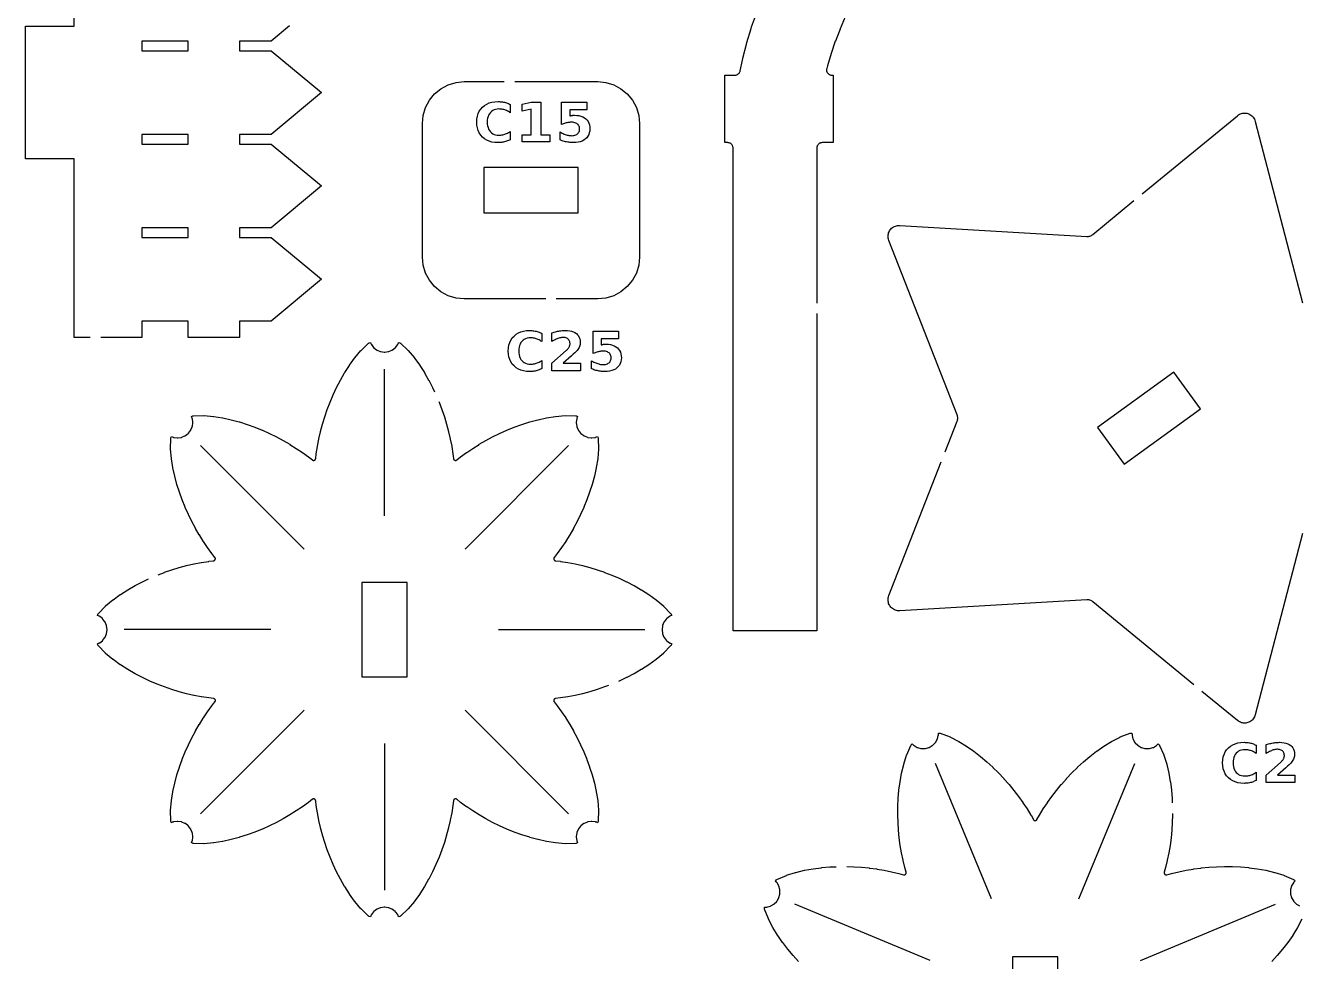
# Model space of a CAD drawing. Header units: millimetres. Extents: x 3 to 297, y 8 to 291.
# Drawn here: x 8.9 to 87.2, y 129.6 to 187.1 of the extents above; entities that cross this region are included whole.
import ezdxf

# ---------------------------------------------------------------- set-up
doc = ezdxf.new("R2010")
doc.units = ezdxf.units.MM
for name, color, linetype in [('CUT', 1, 'CONTINUOUS'), ('ENGRAVE', 5, 'CONTINUOUS'), ('SCORE', 7, 'CONTINUOUS')]:
    doc.layers.add(name, color=color, linetype=linetype)

msp = doc.modelspace()

# ---------------------------------------------------------------- linework, layer by layer
at = {"layer": 'CUT', "color": 1}
for points in [[(12.8984, 167.957), (11.925, 167.957), (11.925, 178.925), (8.925, 178.925), (8.925, 187.075), (11.925, 187.075), (11.925, 198.043), (13.082, 198.043)], [(57.575, 169.4213), (57.575, 150.008), (57.5711, 149.9289), (57.492, 149.925), (52.508, 149.925), (52.4289, 149.9289), (52.425, 150.008), (52.425, 179.5982), (52.4233, 179.6318), (52.4187, 179.6634), (52.4109, 179.6943), (52.4002, 179.7243), (52.3865, 179.7532), (52.3702, 179.7805), (52.3512, 179.8061), (52.3297, 179.8297), (52.3061, 179.8512), (52.2805, 179.8702), (52.2532, 179.8865), (52.2243, 179.9002), (52.1943, 179.9109), (52.1634, 179.9187), (52.1318, 179.9233), (52.0982, 179.925), (52.008, 179.925), (51.9289, 179.9289), (51.925, 180.008), (51.925, 183.992), (51.9289, 184.0711), (52.008, 184.075), (52.5407, 184.075), (52.5741, 184.0766), (52.6054, 184.0812), (52.6361, 184.0889), (52.6659, 184.0994), (52.6945, 184.1129), (52.7217, 184.129), (52.7472, 184.1477), (52.7708, 184.1688), (52.7922, 184.1921), (52.8112, 184.2174), (52.8277, 184.2444), (52.8415, 184.2729), (52.8524, 184.3026), (52.8609, 184.335), (53, 184.9969), (53.0011, 185.0019), (53.0248, 185.1036), (53.026, 185.1086), (53.2471, 185.9736), (53.2484, 185.9784), (53.2755, 186.0758), (53.2769, 186.0806), (53.5344, 186.9372), (53.5359, 186.9418), (53.5659, 187.0347), (53.5674, 187.0393), (53.7955, 187.7001)], [(59.3267, 187.6556), (59.0079, 186.9191), (59.0028, 186.9067), (58.7151, 186.1677), (58.7102, 186.1545), (58.4542, 185.413), (58.4497, 185.3991), (58.2259, 184.6548), (58.2219, 184.6402), (58.1815, 184.4822), (58.1749, 184.45), (58.1715, 184.419), (58.1712, 184.3879), (58.1739, 184.3569), (58.1795, 184.3263), (58.188, 184.2963), (58.1993, 184.2673), (58.2134, 184.2395), (58.23, 184.2132), (58.2491, 184.1887), (58.2705, 184.166), (58.2939, 184.1455), (58.3192, 184.1273), (58.3461, 184.1117), (58.3744, 184.0987), (58.4038, 184.0884), (58.434, 184.081), (58.4648, 184.0766), (58.4845, 184.0756), (58.5712, 184.0702), (58.575, 183.992), (58.575, 180.008), (58.5711, 179.9289), (58.492, 179.925), (57.9018, 179.925), (57.8682, 179.9233), (57.8366, 179.9187), (57.8057, 179.9109), (57.7757, 179.9002), (57.7468, 179.8865), (57.7195, 179.8702), (57.6939, 179.8512), (57.6703, 179.8297), (57.6488, 179.8061), (57.6298, 179.7805), (57.6135, 179.7532), (57.5998, 179.7243), (57.5891, 179.6943), (57.5813, 179.6634), (57.5767, 179.6318), (57.575, 179.5982), (57.575, 170.0713)], [(25.1585, 187.1018), (24.0272, 186.159), (22.075, 186.159), (22.075, 185.575), (24.0272, 185.575), (27.1172, 183), (24.0272, 180.425), (22.075, 180.425), (22.075, 179.841), (24.0272, 179.841), (27.1172, 177.266), (24.0272, 174.691), (22.075, 174.691), (22.075, 174.107), (24.0272, 174.107), (27.1172, 171.532), (24.0272, 168.957), (22.075, 168.957), (22.075, 167.957), (18.925, 167.957), (18.925, 168.957), (16.075, 168.957), (16.075, 167.957), (13.5484, 167.957)], [(40.909, 170.325), (35.8963, 170.325), (35.3976, 170.3741), (34.9145, 170.5207), (34.4692, 170.7587), (34.0789, 171.0789), (33.7587, 171.4692), (33.5207, 171.9145), (33.3741, 172.3976), (33.325, 172.8963), (33.325, 181.1037), (33.3741, 181.6024), (33.5207, 182.0855), (33.7587, 182.5308), (34.0789, 182.9211), (34.4692, 183.2413), (34.9145, 183.4793), (35.3976, 183.6259), (35.8963, 183.675), (38.3633, 183.675)], [(39.0133, 183.675), (44.1037, 183.675), (44.6024, 183.6259), (45.0855, 183.4793), (45.5308, 183.2413), (45.9211, 182.9211), (46.2413, 182.5308), (46.4793, 182.0855), (46.6259, 181.6024), (46.675, 181.1037), (46.675, 172.8963), (46.6259, 172.3976), (46.4793, 171.9145), (46.2413, 171.4692), (45.9211, 171.0789), (45.5308, 170.7587), (45.0855, 170.5207), (44.6024, 170.3741), (44.1037, 170.325), (41.559, 170.325)], [(77.5749, 176.7757), (83.4329, 181.5835), (83.4978, 181.6315), (83.5558, 181.666), (83.6169, 181.6946), (83.6806, 181.7169), (83.7463, 181.7327), (83.8131, 181.7419), (83.8806, 181.7444), (83.9479, 181.74), (84.0145, 181.729), (84.0797, 181.7114), (84.1428, 181.6874), (84.2031, 181.6571), (84.2602, 181.621), (84.3133, 181.5794), (84.362, 181.5327), (84.4058, 181.4813), (84.4442, 181.4258), (84.4769, 181.3667), (84.5035, 181.3047), (84.5278, 181.2278), (87.4333, 170.0922)], [(65.4606, 160.9191), (66.1996, 162.807), (66.2159, 162.855), (66.2272, 162.9026), (66.234, 162.9511), (66.2363, 163), (66.234, 163.0489), (66.2272, 163.0974), (66.2159, 163.145), (66.1996, 163.193), (62.0049, 173.9096), (61.9793, 173.9861), (61.9644, 174.052), (61.9561, 174.119), (61.9546, 174.1864), (61.9598, 174.2537), (61.9718, 174.3202), (61.9903, 174.3851), (62.0152, 174.4478), (62.0462, 174.5078), (62.0831, 174.5643), (62.1255, 174.6168), (62.1729, 174.6649), (62.2249, 174.708), (62.2809, 174.7456), (62.3404, 174.7775), (62.4028, 174.8033), (62.4674, 174.8227), (62.5337, 174.8355), (62.6009, 174.8417), (62.6816, 174.841), (74.1699, 174.1632), (74.2206, 174.1626), (74.2694, 174.1666), (74.3176, 174.175), (74.3648, 174.188), (74.4106, 174.2053), (74.4546, 174.2267), (74.4964, 174.2522), (74.537, 174.2825), (77.0724, 176.3633)], [(17.0898, 153.3758), (17.4722, 153.5218), (17.4768, 153.5234), (17.9247, 153.6765), (17.9293, 153.678), (18.3772, 153.814), (18.3817, 153.8153), (18.8297, 153.9345), (18.8343, 153.9357), (19.2822, 154.0385), (19.2868, 154.0395), (19.7347, 154.1263), (19.7394, 154.1271), (20.1872, 154.1979), (20.1919, 154.1985), (20.4892, 154.235), (20.5028, 154.2373), (20.5144, 154.2405), (20.5256, 154.2447), (20.5363, 154.25), (20.5465, 154.2563), (20.5561, 154.2636), (20.5649, 154.2717), (20.5729, 154.2807), (20.5799, 154.2903), (20.5861, 154.3006), (20.5912, 154.3115), (20.5952, 154.3228), (20.5982, 154.3344), (20.6, 154.3462), (20.6007, 154.3582), (20.6002, 154.3702), (20.5986, 154.382), (20.5959, 154.3937), (20.592, 154.4051), (20.5871, 154.416), (20.5811, 154.4264), (20.5732, 154.4377), (20.3887, 154.6737), (20.3859, 154.6775), (20.1192, 155.0442), (20.1165, 155.0481), (19.8611, 155.4261), (19.8586, 155.4301), (19.6146, 155.8195), (19.6121, 155.8236), (19.3797, 156.2247), (19.3774, 156.2288), (19.1568, 156.6417), (19.1547, 156.6459), (18.9462, 157.0709), (18.9442, 157.0753), (18.7483, 157.5129), (18.7464, 157.5175), (18.5638, 157.9683), (18.562, 157.9731), (18.3936, 158.4381), (18.3919, 158.4432), (18.2391, 158.9236), (18.2374, 158.9293), (18.1023, 159.427), (18.1007, 159.4335), (17.9865, 159.9518), (17.9851, 159.9595), (17.8976, 160.5037), (17.8963, 160.5138), (17.8467, 161.0943), (17.8462, 161.1095), (17.8626, 161.7558), (17.8637, 161.7704), (17.8678, 161.7846), (17.8702, 161.7916), (17.8994, 161.8648), (17.9736, 161.8382), (18.0109, 161.8227), (18.0227, 161.8184), (18.0333, 161.8156), (18.0456, 161.8134), (18.2541, 161.7859), (18.2666, 161.7848), (18.2775, 161.7848), (18.29, 161.7859), (18.4986, 161.8134), (18.5109, 161.8156), (18.5214, 161.8184), (18.5332, 161.8227), (18.7275, 161.9032), (18.7389, 161.9085), (18.7483, 161.9139), (18.7586, 161.9211), (18.9255, 162.0491), (18.9351, 162.0572), (18.9428, 162.0649), (18.9509, 162.0745), (19.0789, 162.2414), (19.0861, 162.2517), (19.0915, 162.2611), (19.0968, 162.2725), (19.1773, 162.4668), (19.1816, 162.4786), (19.1844, 162.4891), (19.1866, 162.5014), (19.2141, 162.71), (19.2152, 162.7225), (19.2152, 162.7334), (19.2141, 162.7459), (19.1866, 162.9544), (19.1844, 162.9667), (19.1816, 162.9773), (19.1773, 162.9891), (19.1618, 163.0264), (19.1352, 163.1006), (19.2084, 163.1298), (19.2154, 163.1322), (19.2296, 163.1363), (19.2442, 163.1374), (19.8905, 163.1538), (19.9057, 163.1533), (20.4862, 163.1037), (20.4963, 163.1024), (21.0405, 163.0149), (21.0482, 163.0135), (21.5665, 162.8993), (21.573, 162.8977), (22.0707, 162.7626), (22.0764, 162.7609), (22.5568, 162.6081), (22.5619, 162.6064), (23.0269, 162.438), (23.0317, 162.4362), (23.4825, 162.2536), (23.4871, 162.2517), (23.9247, 162.0558), (23.9291, 162.0538), (24.3541, 161.8453), (24.3583, 161.8432), (24.7712, 161.6226), (24.7753, 161.6203), (25.1764, 161.3879), (25.1805, 161.3854), (25.5699, 161.1414), (25.5739, 161.1389), (25.9519, 160.8835), (25.9558, 160.8808), (26.3225, 160.6141), (26.3263, 160.6113), (26.5623, 160.4268), (26.5736, 160.4189), (26.584, 160.4129), (26.5949, 160.408), (26.6063, 160.4041), (26.618, 160.4014), (26.6298, 160.3998), (26.6418, 160.3993), (26.6538, 160.4), (26.6656, 160.4018), (26.6772, 160.4048), (26.6885, 160.4088), (26.6994, 160.4139), (26.7097, 160.4201), (26.7193, 160.4271), (26.7283, 160.4351), (26.7364, 160.4439), (26.7437, 160.4535), (26.75, 160.4637), (26.7553, 160.4744), (26.7595, 160.4856), (26.7627, 160.4972), (26.765, 160.5108), (26.8015, 160.8081), (26.8021, 160.8128), (26.8729, 161.2606), (26.8737, 161.2653), (26.9605, 161.7132), (26.9615, 161.7178), (27.0643, 162.1657), (27.0655, 162.1703), (27.1847, 162.6183), (27.186, 162.6228), (27.322, 163.0707), (27.3235, 163.0753), (27.4766, 163.5232), (27.4782, 163.5278), (27.6492, 163.9757), (27.6511, 163.9803), (27.8408, 164.4282), (27.8428, 164.4329), (28.0526, 164.8807), (28.055, 164.8856), (28.2866, 165.3333), (28.2894, 165.3384), (28.5459, 165.786), (28.5493, 165.7917), (28.8351, 166.2389), (28.8395, 166.2454), (29.1624, 166.6921), (29.1687, 166.7001), (29.5441, 167.1457), (29.5545, 167.1567), (30.0231, 167.6022), (30.0342, 167.6117), (30.0471, 167.6188), (30.0538, 167.6221), (30.1262, 167.6532), (30.1598, 167.5819), (30.1752, 167.5445), (30.1805, 167.5332), (30.186, 167.5237), (30.1932, 167.5135), (30.3212, 167.3466), (30.3293, 167.337), (30.337, 167.3293), (30.3466, 167.3212), (30.5135, 167.1932), (30.5237, 167.186), (30.5332, 167.1805), (30.5445, 167.1752), (30.7389, 167.0947), (30.7506, 167.0905), (30.7612, 167.0876), (30.7735, 167.0855), (30.9821, 167.058), (30.9946, 167.0569), (31.0054, 167.0569), (31.0179, 167.058), (31.2265, 167.0855), (31.2388, 167.0876), (31.2494, 167.0905), (31.2611, 167.0947), (31.4555, 167.1752), (31.4668, 167.1805), (31.4763, 167.186), (31.4865, 167.1932), (31.6534, 167.3212), (31.663, 167.3293), (31.6707, 167.337), (31.6788, 167.3466), (31.8068, 167.5135), (31.814, 167.5237), (31.8195, 167.5332), (31.8248, 167.5445), (31.8402, 167.5819), (31.8738, 167.6532), (31.9462, 167.6221), (31.9529, 167.6188), (31.9658, 167.6117), (31.9769, 167.6022), (32.4455, 167.1567), (32.4559, 167.1457), (32.8313, 166.7001), (32.8376, 166.6921), (33.1605, 166.2454), (33.1649, 166.2389), (33.4507, 165.7917), (33.4541, 165.786), (33.7106, 165.3384), (33.7134, 165.3333), (33.945, 164.8856), (33.9474, 164.8807), (34.0686, 164.622)], [(34.3293, 164.0266), (34.3489, 163.9803), (34.3508, 163.9757), (34.5218, 163.5278), (34.5234, 163.5232), (34.6765, 163.0753), (34.678, 163.0707), (34.814, 162.6228), (34.8153, 162.6183), (34.9345, 162.1703), (34.9357, 162.1657), (35.0385, 161.7178), (35.0395, 161.7132), (35.1263, 161.2653), (35.1271, 161.2606), (35.1979, 160.8128), (35.1985, 160.8081), (35.235, 160.5108), (35.2373, 160.4972), (35.2405, 160.4856), (35.2447, 160.4744), (35.25, 160.4637), (35.2563, 160.4535), (35.2636, 160.4439), (35.2717, 160.4351), (35.2807, 160.4271), (35.2903, 160.4201), (35.3006, 160.4139), (35.3115, 160.4088), (35.3228, 160.4048), (35.3344, 160.4018), (35.3462, 160.4), (35.3582, 160.3993), (35.3702, 160.3998), (35.382, 160.4014), (35.3937, 160.4041), (35.4051, 160.408), (35.416, 160.4129), (35.4264, 160.4189), (35.4377, 160.4268), (35.6737, 160.6113), (35.6775, 160.6141), (36.0442, 160.8808), (36.0481, 160.8835), (36.4261, 161.1389), (36.4301, 161.1414), (36.8195, 161.3854), (36.8236, 161.3879), (37.2247, 161.6203), (37.2288, 161.6226), (37.6417, 161.8432), (37.6459, 161.8453), (38.0709, 162.0538), (38.0753, 162.0558), (38.5129, 162.2517), (38.5175, 162.2536), (38.9683, 162.4362), (38.9731, 162.438), (39.4381, 162.6064), (39.4432, 162.6081), (39.9236, 162.7609), (39.9293, 162.7626), (40.427, 162.8977), (40.4335, 162.8993), (40.9518, 163.0135), (40.9595, 163.0149), (41.5037, 163.1024), (41.5138, 163.1037), (42.0943, 163.1533), (42.1095, 163.1538), (42.7558, 163.1374), (42.7704, 163.1363), (42.7846, 163.1322), (42.7916, 163.1298), (42.8648, 163.1006), (42.8382, 163.0264), (42.8227, 162.9891), (42.8184, 162.9773), (42.8156, 162.9667), (42.8134, 162.9544), (42.7859, 162.7459), (42.7848, 162.7334), (42.7848, 162.7225), (42.7859, 162.71), (42.8134, 162.5014), (42.8156, 162.4891), (42.8184, 162.4786), (42.8227, 162.4668), (42.9032, 162.2725), (42.9085, 162.2611), (42.9139, 162.2517), (42.9211, 162.2414), (43.0491, 162.0745), (43.0572, 162.0649), (43.0649, 162.0572), (43.0745, 162.0491), (43.2414, 161.9211), (43.2517, 161.9139), (43.2611, 161.9085), (43.2725, 161.9032), (43.4668, 161.8227), (43.4786, 161.8184), (43.4891, 161.8156), (43.5014, 161.8134), (43.71, 161.7859), (43.7225, 161.7848), (43.7334, 161.7848), (43.7459, 161.7859), (43.9544, 161.8134), (43.9667, 161.8156), (43.9773, 161.8184), (43.9891, 161.8227), (44.0264, 161.8382), (44.1006, 161.8648), (44.1298, 161.7916), (44.1322, 161.7846), (44.1363, 161.7704), (44.1374, 161.7558), (44.1538, 161.1095), (44.1533, 161.0943), (44.1037, 160.5138), (44.1024, 160.5037), (44.0149, 159.9595), (44.0135, 159.9518), (43.8993, 159.4335), (43.8977, 159.427), (43.7626, 158.9293), (43.7609, 158.9236), (43.6081, 158.4432), (43.6064, 158.4381), (43.438, 157.9731), (43.4362, 157.9683), (43.2536, 157.5175), (43.2517, 157.5129), (43.0558, 157.0753), (43.0538, 157.0709), (42.8453, 156.6459), (42.8432, 156.6417), (42.6226, 156.2288), (42.6203, 156.2247), (42.3879, 155.8236), (42.3854, 155.8195), (42.1414, 155.4301), (42.1389, 155.4261), (41.8835, 155.0481), (41.8808, 155.0442), (41.6141, 154.6775), (41.6113, 154.6737), (41.4268, 154.4377), (41.4189, 154.4264), (41.4129, 154.416), (41.408, 154.4051), (41.4041, 154.3937), (41.4014, 154.382), (41.3998, 154.3702), (41.3993, 154.3582), (41.4, 154.3462), (41.4018, 154.3344), (41.4048, 154.3228), (41.4088, 154.3115), (41.4139, 154.3006), (41.4201, 154.2903), (41.4271, 154.2807), (41.4351, 154.2717), (41.4439, 154.2636), (41.4535, 154.2563), (41.4637, 154.25), (41.4744, 154.2447), (41.4856, 154.2405), (41.4972, 154.2373), (41.5108, 154.235), (41.8081, 154.1985), (41.8128, 154.1979), (42.2606, 154.1271), (42.2653, 154.1263), (42.7132, 154.0395), (42.7178, 154.0385), (43.1657, 153.9357), (43.1703, 153.9345), (43.6183, 153.8153), (43.6228, 153.814), (44.0707, 153.678), (44.0753, 153.6765), (44.5232, 153.5234), (44.5278, 153.5218), (44.9757, 153.3508), (44.9803, 153.3489), (45.4282, 153.1592), (45.4329, 153.1572), (45.8807, 152.9474), (45.8856, 152.945), (46.3333, 152.7134), (46.3384, 152.7106), (46.786, 152.4541), (46.7917, 152.4507), (47.2389, 152.1649), (47.2454, 152.1605), (47.6921, 151.8376), (47.7001, 151.8313), (48.1457, 151.4559), (48.1567, 151.4455), (48.6022, 150.9769), (48.6117, 150.9658), (48.6188, 150.9529), (48.6221, 150.9462), (48.6532, 150.8738), (48.5819, 150.8402), (48.5445, 150.8248), (48.5332, 150.8195), (48.5237, 150.814), (48.5135, 150.8068), (48.3466, 150.6788), (48.337, 150.6707), (48.3293, 150.663), (48.3212, 150.6534), (48.1932, 150.4865), (48.186, 150.4763), (48.1805, 150.4668), (48.1752, 150.4555), (48.0947, 150.2611), (48.0905, 150.2494), (48.0876, 150.2388), (48.0855, 150.2265), (48.058, 150.0179), (48.0569, 150.0054), (48.0569, 149.9946), (48.058, 149.9821), (48.0855, 149.7735), (48.0876, 149.7612), (48.0905, 149.7506), (48.0947, 149.7389), (48.1752, 149.5445), (48.1805, 149.5332), (48.186, 149.5237), (48.1932, 149.5135), (48.3212, 149.3466), (48.3293, 149.337), (48.337, 149.3293), (48.3466, 149.3212), (48.5135, 149.1932), (48.5237, 149.186), (48.5332, 149.1805), (48.5445, 149.1752), (48.5819, 149.1598), (48.6532, 149.1262), (48.6221, 149.0538), (48.6188, 149.0471), (48.6117, 149.0342), (48.6022, 149.0231), (48.1567, 148.5545), (48.1457, 148.5441), (47.7001, 148.1687), (47.6921, 148.1624), (47.2454, 147.8395), (47.2389, 147.8351), (46.7917, 147.5493), (46.786, 147.5459), (46.3384, 147.2894), (46.3333, 147.2866), (45.8856, 147.055), (45.8807, 147.0526), (45.4329, 146.8428), (45.4282, 146.8408), (45.3723, 146.8171)], [(80.7513, 146.6173), (74.537, 151.7175), (74.4964, 151.7478), (74.4546, 151.7733), (74.4106, 151.7947), (74.3648, 151.812), (74.3176, 151.825), (74.2694, 151.8334), (74.2206, 151.8374), (74.1699, 151.8368), (62.6816, 151.159), (62.6009, 151.1583), (62.5337, 151.1645), (62.4674, 151.1773), (62.4028, 151.1967), (62.3404, 151.2225), (62.2809, 151.2544), (62.2249, 151.292), (62.1729, 151.3351), (62.1255, 151.3832), (62.0831, 151.4357), (62.0462, 151.4922), (62.0152, 151.5522), (61.9903, 151.6149), (61.9718, 151.6798), (61.9598, 151.7463), (61.9546, 151.8136), (61.9561, 151.881), (61.9644, 151.948), (61.9793, 152.0139), (62.0049, 152.0904), (65.2237, 160.3138)], [(87.4333, 155.9078), (84.5278, 144.7722), (84.5035, 144.6953), (84.4769, 144.6333), (84.4442, 144.5742), (84.4058, 144.5187), (84.362, 144.4673), (84.3133, 144.4206), (84.2602, 144.379), (84.2031, 144.3429), (84.1428, 144.3126), (84.0797, 144.2886), (84.0145, 144.271), (83.9479, 144.26), (83.8806, 144.2556), (83.8131, 144.2581), (83.7463, 144.2673), (83.6806, 144.2831), (83.6169, 144.3054), (83.5558, 144.334), (83.4978, 144.3685), (83.4329, 144.4165), (81.2538, 146.205)], [(44.7708, 146.571), (44.5278, 146.4782), (44.5232, 146.4766), (44.0753, 146.3235), (44.0707, 146.322), (43.6228, 146.186), (43.6183, 146.1847), (43.1703, 146.0655), (43.1657, 146.0643), (42.7178, 145.9615), (42.7132, 145.9605), (42.2653, 145.8737), (42.2606, 145.8729), (41.8128, 145.8021), (41.8081, 145.8015), (41.5108, 145.765), (41.4972, 145.7627), (41.4856, 145.7595), (41.4744, 145.7553), (41.4637, 145.75), (41.4535, 145.7437), (41.4439, 145.7364), (41.4351, 145.7283), (41.4271, 145.7193), (41.4201, 145.7097), (41.4139, 145.6994), (41.4088, 145.6885), (41.4048, 145.6772), (41.4018, 145.6656), (41.4, 145.6538), (41.3993, 145.6418), (41.3998, 145.6298), (41.4014, 145.618), (41.4041, 145.6063), (41.408, 145.5949), (41.4129, 145.584), (41.4189, 145.5736), (41.4268, 145.5623), (41.6113, 145.3263), (41.6141, 145.3225), (41.8808, 144.9558), (41.8835, 144.9519), (42.1389, 144.5739), (42.1414, 144.5699), (42.3854, 144.1805), (42.3879, 144.1764), (42.6203, 143.7753), (42.6226, 143.7712), (42.8432, 143.3583), (42.8453, 143.3541), (43.0538, 142.9291), (43.0558, 142.9247), (43.2517, 142.4871), (43.2536, 142.4825), (43.4362, 142.0317), (43.438, 142.0269), (43.6064, 141.5619), (43.6081, 141.5568), (43.7609, 141.0764), (43.7626, 141.0707), (43.8977, 140.573), (43.8993, 140.5665), (44.0135, 140.0482), (44.0149, 140.0405), (44.1024, 139.4963), (44.1037, 139.4862), (44.1533, 138.9057), (44.1538, 138.8905), (44.1374, 138.2442), (44.1363, 138.2296), (44.1322, 138.2154), (44.1298, 138.2084), (44.1006, 138.1352), (44.0264, 138.1618), (43.9891, 138.1773), (43.9773, 138.1816), (43.9667, 138.1844), (43.9544, 138.1866), (43.7459, 138.2141), (43.7334, 138.2152), (43.7225, 138.2152), (43.71, 138.2141), (43.5014, 138.1866), (43.4891, 138.1844), (43.4786, 138.1816), (43.4668, 138.1773), (43.2725, 138.0968), (43.2611, 138.0915), (43.2517, 138.0861), (43.2414, 138.0789), (43.0745, 137.9509), (43.0649, 137.9428), (43.0572, 137.9351), (43.0491, 137.9255), (42.9211, 137.7586), (42.9139, 137.7483), (42.9085, 137.7389), (42.9032, 137.7275), (42.8227, 137.5332), (42.8184, 137.5214), (42.8156, 137.5109), (42.8134, 137.4986), (42.7859, 137.29), (42.7848, 137.2775), (42.7848, 137.2666), (42.7859, 137.2541), (42.8134, 137.0456), (42.8156, 137.0333), (42.8184, 137.0227), (42.8227, 137.0109), (42.8382, 136.9736), (42.8648, 136.8994), (42.7916, 136.8702), (42.7846, 136.8678), (42.7704, 136.8637), (42.7558, 136.8626), (42.1095, 136.8462), (42.0943, 136.8467), (41.5138, 136.8963), (41.5037, 136.8976), (40.9595, 136.9851), (40.9518, 136.9865), (40.4335, 137.1007), (40.427, 137.1023), (39.9293, 137.2374), (39.9236, 137.2391), (39.4432, 137.3919), (39.4381, 137.3936), (38.9731, 137.562), (38.9683, 137.5638), (38.5175, 137.7464), (38.5129, 137.7483), (38.0753, 137.9442), (38.0709, 137.9462), (37.6459, 138.1547), (37.6417, 138.1568), (37.2288, 138.3774), (37.2247, 138.3797), (36.8236, 138.6121), (36.8195, 138.6146), (36.4301, 138.8586), (36.4261, 138.8611), (36.0481, 139.1165), (36.0442, 139.1192), (35.6775, 139.3859), (35.6737, 139.3887), (35.4377, 139.5732), (35.4264, 139.5811), (35.416, 139.5871), (35.4051, 139.592), (35.3937, 139.5959), (35.382, 139.5986), (35.3702, 139.6002), (35.3582, 139.6007), (35.3462, 139.6), (35.3344, 139.5982), (35.3228, 139.5952), (35.3115, 139.5912), (35.3006, 139.5861), (35.2903, 139.5799), (35.2807, 139.5729), (35.2717, 139.5649), (35.2636, 139.5561), (35.2563, 139.5465), (35.25, 139.5363), (35.2447, 139.5256), (35.2405, 139.5144), (35.2373, 139.5028), (35.235, 139.4892), (35.1985, 139.1919), (35.1979, 139.1872), (35.1271, 138.7394), (35.1263, 138.7347), (35.0395, 138.2868), (35.0385, 138.2822), (34.9357, 137.8343), (34.9345, 137.8297), (34.8153, 137.3817), (34.814, 137.3772), (34.678, 136.9293), (34.6765, 136.9247), (34.5234, 136.4768), (34.5218, 136.4722), (34.3508, 136.0243), (34.3489, 136.0197), (34.1592, 135.5718), (34.1572, 135.5671), (33.9474, 135.1193), (33.945, 135.1144), (33.7134, 134.6667), (33.7106, 134.6616), (33.4541, 134.214), (33.4507, 134.2083), (33.1649, 133.7611), (33.1605, 133.7546), (32.8376, 133.3079), (32.8313, 133.2999), (32.4559, 132.8543), (32.4455, 132.8433), (31.9769, 132.3978), (31.9658, 132.3883), (31.9529, 132.3812), (31.9462, 132.3779), (31.8738, 132.3468), (31.8402, 132.4181), (31.8248, 132.4555), (31.8195, 132.4668), (31.814, 132.4763), (31.8068, 132.4865), (31.6788, 132.6534), (31.6707, 132.663), (31.663, 132.6707), (31.6534, 132.6788), (31.4865, 132.8068), (31.4763, 132.814), (31.4668, 132.8195), (31.4555, 132.8248), (31.2611, 132.9053), (31.2494, 132.9095), (31.2388, 132.9124), (31.2265, 132.9145), (31.0179, 132.942), (31.0054, 132.9431), (30.9946, 132.9431), (30.9821, 132.942), (30.7735, 132.9145), (30.7612, 132.9124), (30.7506, 132.9095), (30.7389, 132.9053), (30.5445, 132.8248), (30.5332, 132.8195), (30.5237, 132.814), (30.5135, 132.8068), (30.3466, 132.6788), (30.337, 132.6707), (30.3293, 132.663), (30.3212, 132.6534), (30.1932, 132.4865), (30.186, 132.4763), (30.1805, 132.4668), (30.1752, 132.4555), (30.1598, 132.4181), (30.1262, 132.3468), (30.0538, 132.3779), (30.0471, 132.3812), (30.0342, 132.3883), (30.0231, 132.3978), (29.5545, 132.8433), (29.5441, 132.8543), (29.1687, 133.2999), (29.1624, 133.3079), (28.8395, 133.7546), (28.8351, 133.7611), (28.5493, 134.2083), (28.5459, 134.214), (28.2894, 134.6616), (28.2866, 134.6667), (28.055, 135.1144), (28.0526, 135.1193), (27.8428, 135.5671), (27.8408, 135.5718), (27.6511, 136.0197), (27.6492, 136.0243), (27.4782, 136.4722), (27.4766, 136.4768), (27.3235, 136.9247), (27.322, 136.9293), (27.186, 137.3772), (27.1847, 137.3817), (27.0655, 137.8297), (27.0643, 137.8343), (26.9615, 138.2822), (26.9605, 138.2868), (26.8737, 138.7347), (26.8729, 138.7394), (26.8021, 139.1872), (26.8015, 139.1919), (26.765, 139.4892), (26.7627, 139.5028), (26.7595, 139.5144), (26.7553, 139.5256), (26.75, 139.5363), (26.7437, 139.5465), (26.7364, 139.5561), (26.7283, 139.5649), (26.7193, 139.5729), (26.7097, 139.5799), (26.6994, 139.5861), (26.6885, 139.5912), (26.6772, 139.5952), (26.6656, 139.5982), (26.6538, 139.6), (26.6418, 139.6007), (26.6298, 139.6002), (26.618, 139.5986), (26.6063, 139.5959), (26.5949, 139.592), (26.584, 139.5871), (26.5736, 139.5811), (26.5623, 139.5732), (26.3263, 139.3887), (26.3225, 139.3859), (25.9558, 139.1192), (25.9519, 139.1165), (25.5739, 138.8611), (25.5699, 138.8586), (25.1805, 138.6146), (25.1764, 138.6121), (24.7753, 138.3797), (24.7712, 138.3774), (24.3583, 138.1568), (24.3541, 138.1547), (23.9291, 137.9462), (23.9247, 137.9442), (23.4871, 137.7483), (23.4825, 137.7464), (23.0317, 137.5638), (23.0269, 137.562), (22.5619, 137.3936), (22.5568, 137.3919), (22.0764, 137.2391), (22.0707, 137.2374), (21.573, 137.1023), (21.5665, 137.1007), (21.0482, 136.9865), (21.0405, 136.9851), (20.4963, 136.8976), (20.4862, 136.8963), (19.9057, 136.8467), (19.8905, 136.8462), (19.2442, 136.8626), (19.2296, 136.8637), (19.2154, 136.8678), (19.2084, 136.8702), (19.1352, 136.8994), (19.1618, 136.9736), (19.1773, 137.0109), (19.1816, 137.0227), (19.1844, 137.0333), (19.1866, 137.0456), (19.2141, 137.2541), (19.2152, 137.2666), (19.2152, 137.2775), (19.2141, 137.29), (19.1866, 137.4986), (19.1844, 137.5109), (19.1816, 137.5214), (19.1773, 137.5332), (19.0968, 137.7275), (19.0915, 137.7389), (19.0861, 137.7483), (19.0789, 137.7586), (18.9509, 137.9255), (18.9428, 137.9351), (18.9351, 137.9428), (18.9255, 137.9509), (18.7586, 138.0789), (18.7483, 138.0861), (18.7389, 138.0915), (18.7275, 138.0968), (18.5332, 138.1773), (18.5214, 138.1816), (18.5109, 138.1844), (18.4986, 138.1866), (18.29, 138.2141), (18.2775, 138.2152), (18.2666, 138.2152), (18.2541, 138.2141), (18.0456, 138.1866), (18.0333, 138.1844), (18.0227, 138.1816), (18.0109, 138.1773), (17.9736, 138.1618), (17.8994, 138.1352), (17.8702, 138.2084), (17.8678, 138.2154), (17.8637, 138.2296), (17.8626, 138.2442), (17.8462, 138.8905), (17.8467, 138.9057), (17.8963, 139.4862), (17.8976, 139.4963), (17.9851, 140.0405), (17.9865, 140.0482), (18.1007, 140.5665), (18.1023, 140.573), (18.2374, 141.0707), (18.2391, 141.0764), (18.3919, 141.5568), (18.3936, 141.5619), (18.562, 142.0269), (18.5638, 142.0317), (18.7464, 142.4825), (18.7483, 142.4871), (18.9442, 142.9247), (18.9462, 142.9291), (19.1547, 143.3541), (19.1568, 143.3583), (19.3774, 143.7712), (19.3797, 143.7753), (19.6121, 144.1764), (19.6146, 144.1805), (19.8586, 144.5699), (19.8611, 144.5739), (20.1165, 144.9519), (20.1192, 144.9558), (20.3859, 145.3225), (20.3887, 145.3263), (20.5732, 145.5623), (20.5811, 145.5736), (20.5871, 145.584), (20.592, 145.5949), (20.5959, 145.6063), (20.5986, 145.618), (20.6002, 145.6298), (20.6007, 145.6418), (20.6, 145.6538), (20.5982, 145.6656), (20.5952, 145.6772), (20.5912, 145.6885), (20.5861, 145.6994), (20.5799, 145.7097), (20.5729, 145.7193), (20.5649, 145.7283), (20.5561, 145.7364), (20.5465, 145.7437), (20.5363, 145.75), (20.5256, 145.7553), (20.5144, 145.7595), (20.5028, 145.7627), (20.4892, 145.765), (20.1919, 145.8015), (20.1872, 145.8021), (19.7394, 145.8729), (19.7347, 145.8737), (19.2868, 145.9605), (19.2822, 145.9615), (18.8343, 146.0643), (18.8297, 146.0655), (18.3817, 146.1847), (18.3772, 146.186), (17.9293, 146.322), (17.9247, 146.3235), (17.4768, 146.4766), (17.4722, 146.4782), (17.0243, 146.6492), (17.0197, 146.6511), (16.5718, 146.8408), (16.5671, 146.8428), (16.1193, 147.0526), (16.1144, 147.055), (15.6667, 147.2866), (15.6616, 147.2894), (15.214, 147.5459), (15.2083, 147.5493), (14.7611, 147.8351), (14.7546, 147.8395), (14.3079, 148.1624), (14.2999, 148.1687), (13.8543, 148.5441), (13.8433, 148.5545), (13.3978, 149.0231), (13.3883, 149.0342), (13.3812, 149.0471), (13.3779, 149.0538), (13.3468, 149.1262), (13.4181, 149.1598), (13.4555, 149.1752), (13.4668, 149.1805), (13.4763, 149.186), (13.4865, 149.1932), (13.6534, 149.3212), (13.663, 149.3293), (13.6707, 149.337), (13.6788, 149.3466), (13.8068, 149.5135), (13.814, 149.5237), (13.8195, 149.5332), (13.8248, 149.5445), (13.9053, 149.7389), (13.9095, 149.7506), (13.9124, 149.7612), (13.9145, 149.7735), (13.942, 149.9821), (13.9431, 149.9946), (13.9431, 150.0054), (13.942, 150.0179), (13.9145, 150.2265), (13.9124, 150.2388), (13.9095, 150.2494), (13.9053, 150.2611), (13.8248, 150.4555), (13.8195, 150.4668), (13.814, 150.4763), (13.8068, 150.4865), (13.6788, 150.6534), (13.6707, 150.663), (13.663, 150.6707), (13.6534, 150.6788), (13.4865, 150.8068), (13.4763, 150.814), (13.4668, 150.8195), (13.4555, 150.8248), (13.4181, 150.8402), (13.3468, 150.8738), (13.3779, 150.9462), (13.3812, 150.9529), (13.3883, 150.9658), (13.3978, 150.9769), (13.8433, 151.4455), (13.8543, 151.4559), (14.2999, 151.8313), (14.3079, 151.8376), (14.7546, 152.1605), (14.7611, 152.1649), (15.2083, 152.4507), (15.214, 152.4541), (15.6616, 152.7106), (15.6667, 152.7134), (16.1144, 152.945), (16.1193, 152.9474), (16.4916, 153.1218)], [(59.4228, 135.4425), (59.8497, 135.4305), (59.8545, 135.4303), (60.327, 135.4004), (60.3317, 135.4), (60.7976, 135.3542), (60.8023, 135.3536), (61.2618, 135.2924), (61.2664, 135.2917), (61.7196, 135.2153), (61.7243, 135.2145), (62.1713, 135.1232), (62.1759, 135.1222), (62.6167, 135.0162), (62.6214, 135.015), (62.91, 134.9349), (62.9234, 134.9319), (62.9353, 134.9304), (62.9473, 134.93), (62.9592, 134.9308), (62.9711, 134.9327), (62.9827, 134.9358), (62.9939, 134.9399), (63.0047, 134.9451), (63.015, 134.9513), (63.0246, 134.9585), (63.0334, 134.9666), (63.0415, 134.9754), (63.0487, 134.985), (63.0549, 134.9953), (63.0601, 135.0061), (63.0642, 135.0173), (63.0673, 135.0289), (63.0692, 135.0408), (63.07, 135.0527), (63.0696, 135.0647), (63.0681, 135.0766), (63.0651, 135.09), (62.985, 135.3786), (62.9838, 135.3833), (62.8778, 135.8241), (62.8768, 135.8287), (62.7855, 136.2757), (62.7847, 136.2804), (62.7083, 136.7336), (62.7076, 136.7382), (62.6464, 137.1977), (62.6458, 137.2024), (62.6, 137.6683), (62.5996, 137.673), (62.5697, 138.1455), (62.5695, 138.1503), (62.556, 138.6296), (62.556, 138.6345), (62.5598, 139.1209), (62.56, 139.126), (62.5823, 139.62), (62.5827, 139.6254), (62.6254, 140.1277), (62.626, 140.1336), (62.6916, 140.6452), (62.6926, 140.6517), (62.7855, 141.1743), (62.7871, 141.182), (62.9145, 141.7183), (62.9173, 141.7281), (63.0935, 142.2834), (63.0989, 142.2976), (63.3614, 142.8884), (63.368, 142.9015), (63.3772, 142.913), (63.3821, 142.9186), (63.4371, 142.975), (63.4954, 142.922), (63.524, 142.8934), (63.5333, 142.885), (63.5419, 142.8783), (63.5525, 142.8716), (63.7346, 142.7664), (63.7458, 142.7606), (63.7558, 142.7565), (63.7678, 142.7527), (63.971, 142.6982), (63.9832, 142.6955), (63.994, 142.6941), (64.0065, 142.6936), (64.2169, 142.6936), (64.2294, 142.6941), (64.2402, 142.6955), (64.2524, 142.6982), (64.4556, 142.7527), (64.4676, 142.7565), (64.4776, 142.7606), (64.4888, 142.7664), (64.6709, 142.8716), (64.6815, 142.8783), (64.6901, 142.885), (64.6994, 142.8934), (64.8481, 143.0422), (64.8566, 143.0514), (64.8632, 143.06), (64.87, 143.0706), (64.9751, 143.2528), (64.9809, 143.2639), (64.9851, 143.274), (64.9888, 143.2859), (65.0433, 143.4891), (65.046, 143.5013), (65.0474, 143.5121), (65.048, 143.5247), (65.048, 143.5651), (65.0518, 143.6438), (65.1305, 143.6428), (65.138, 143.6423), (65.1526, 143.6407), (65.1665, 143.6361), (65.7699, 143.4039), (65.7837, 143.3977), (66.301, 143.1297), (66.3099, 143.1247), (66.7792, 142.8356), (66.7858, 142.8312), (67.221, 142.5274), (67.2263, 142.5235), (67.6345, 142.2082), (67.6391, 142.2045), (68.0244, 141.8795), (68.0285, 141.8759), (68.3936, 141.5424), (68.3973, 141.5389), (68.744, 141.1977), (68.7475, 141.1941), (69.0768, 140.8457), (69.0801, 140.8422), (69.393, 140.4869), (69.3961, 140.4833), (69.6931, 140.1215), (69.6961, 140.1178), (69.9776, 139.7496), (69.9804, 139.7458), (70.2469, 139.3714), (70.2496, 139.3674), (70.5011, 138.9868), (70.5037, 138.9828), (70.7404, 138.5962), (70.7429, 138.592), (70.8903, 138.3314), (70.8977, 138.3197), (70.905, 138.3102), (70.9132, 138.3015), (70.9222, 138.2936), (70.932, 138.2866), (70.9423, 138.2805), (70.9532, 138.2755), (70.9645, 138.2716), (70.9762, 138.2687), (70.988, 138.267), (71, 138.2664), (71.012, 138.267), (71.0238, 138.2687), (71.0355, 138.2716), (71.0468, 138.2755), (71.0577, 138.2805), (71.068, 138.2866), (71.0778, 138.2936), (71.0868, 138.3015), (71.095, 138.3102), (71.1023, 138.3197), (71.1097, 138.3314), (71.2571, 138.592), (71.2596, 138.5962), (71.4963, 138.9828), (71.4989, 138.9868), (71.7504, 139.3674), (71.7531, 139.3714), (72.0196, 139.7458), (72.0224, 139.7496), (72.3039, 140.1178), (72.3069, 140.1215), (72.6039, 140.4833), (72.607, 140.4869), (72.9199, 140.8422), (72.9232, 140.8457), (73.2525, 141.1941), (73.256, 141.1977), (73.6027, 141.5389), (73.6064, 141.5424), (73.9715, 141.8759), (73.9756, 141.8795), (74.3609, 142.2045), (74.3655, 142.2082), (74.7737, 142.5235), (74.779, 142.5274), (75.2142, 142.8312), (75.2208, 142.8356), (75.6901, 143.1247), (75.699, 143.1297), (76.2163, 143.3977), (76.2301, 143.4039), (76.8335, 143.6361), (76.8474, 143.6407), (76.862, 143.6423), (76.8695, 143.6428), (76.9482, 143.6438), (76.952, 143.5651), (76.952, 143.5247), (76.9526, 143.5121), (76.954, 143.5013), (76.9567, 143.4891), (77.0112, 143.2859), (77.0149, 143.274), (77.0191, 143.2639), (77.0249, 143.2528), (77.13, 143.0706), (77.1368, 143.06), (77.1434, 143.0514), (77.1519, 143.0422), (77.3006, 142.8934), (77.3099, 142.885), (77.3185, 142.8783), (77.3291, 142.8716), (77.5112, 142.7664), (77.5224, 142.7606), (77.5324, 142.7565), (77.5444, 142.7527), (77.7476, 142.6982), (77.7598, 142.6955), (77.7706, 142.6941), (77.7831, 142.6936), (77.9935, 142.6936), (78.006, 142.6941), (78.0168, 142.6955), (78.029, 142.6982), (78.2322, 142.7527), (78.2442, 142.7565), (78.2542, 142.7606), (78.2654, 142.7664), (78.4475, 142.8716), (78.4581, 142.8783), (78.4667, 142.885), (78.476, 142.8934), (78.5046, 142.922), (78.5629, 142.975), (78.6179, 142.9186), (78.6228, 142.913), (78.632, 142.9015), (78.6386, 142.8884), (78.9011, 142.2976), (78.9065, 142.2834), (79.0827, 141.7281), (79.0855, 141.7183), (79.2129, 141.182), (79.2145, 141.1743), (79.3074, 140.6517), (79.3084, 140.6452), (79.374, 140.1336), (79.3746, 140.1277), (79.4173, 139.6254), (79.4177, 139.62), (79.4298, 139.3524)], [(79.4435, 138.7026), (79.444, 138.6345), (79.444, 138.6296), (79.4305, 138.1503), (79.4303, 138.1455), (79.4004, 137.673), (79.4, 137.6683), (79.3542, 137.2024), (79.3536, 137.1977), (79.2924, 136.7382), (79.2917, 136.7336), (79.2153, 136.2804), (79.2145, 136.2757), (79.1232, 135.8287), (79.1222, 135.8241), (79.0162, 135.3833), (79.015, 135.3786), (78.9349, 135.09), (78.9319, 135.0766), (78.9304, 135.0647), (78.93, 135.0527), (78.9308, 135.0408), (78.9327, 135.0289), (78.9358, 135.0173), (78.9399, 135.0061), (78.9451, 134.9953), (78.9513, 134.985), (78.9585, 134.9754), (78.9666, 134.9666), (78.9754, 134.9585), (78.985, 134.9513), (78.9953, 134.9451), (79.0061, 134.9399), (79.0173, 134.9358), (79.0289, 134.9327), (79.0408, 134.9308), (79.0527, 134.93), (79.0647, 134.9304), (79.0766, 134.9319), (79.09, 134.9349), (79.3786, 135.015), (79.3833, 135.0162), (79.8241, 135.1222), (79.8287, 135.1232), (80.2757, 135.2145), (80.2804, 135.2153), (80.7336, 135.2917), (80.7382, 135.2924), (81.1977, 135.3536), (81.2024, 135.3542), (81.6683, 135.4), (81.673, 135.4004), (82.1455, 135.4303), (82.1503, 135.4305), (82.6296, 135.444), (82.6345, 135.444), (83.1209, 135.4402), (83.126, 135.44), (83.62, 135.4177), (83.6254, 135.4173), (84.1277, 135.3746), (84.1336, 135.374), (84.6452, 135.3084), (84.6517, 135.3074), (85.1743, 135.2145), (85.182, 135.2129), (85.7183, 135.0855), (85.7281, 135.0827), (86.2834, 134.9065), (86.2976, 134.9011), (86.8884, 134.6386), (86.9015, 134.632), (86.913, 134.6228), (86.9186, 134.6179), (86.975, 134.5629), (86.922, 134.5046), (86.8934, 134.476), (86.885, 134.4667), (86.8783, 134.4581), (86.8716, 134.4475), (86.7664, 134.2654), (86.7606, 134.2542), (86.7565, 134.2442), (86.7527, 134.2322), (86.6982, 134.029), (86.6955, 134.0168), (86.6941, 134.006), (86.6936, 133.9935), (86.6936, 133.7831), (86.6941, 133.7706), (86.6955, 133.7598), (86.6982, 133.7476), (86.7527, 133.5444), (86.7565, 133.5324), (86.7606, 133.5224), (86.7664, 133.5112), (86.8716, 133.3291), (86.8783, 133.3185), (86.885, 133.3099), (86.8934, 133.3006), (87.0422, 133.1519), (87.0514, 133.1434), (87.06, 133.1368), (87.0706, 133.13), (87.2528, 133.0249)], [(56.4576, 129.6064), (56.1241, 129.9715), (56.1205, 129.9756), (55.7955, 130.3609), (55.7918, 130.3655), (55.4765, 130.7737), (55.4726, 130.779), (55.1688, 131.2142), (55.1644, 131.2208), (54.8753, 131.6901), (54.8703, 131.699), (54.6023, 132.2163), (54.5961, 132.2301), (54.3639, 132.8335), (54.3593, 132.8474), (54.3577, 132.862), (54.3572, 132.8695), (54.3562, 132.9482), (54.4349, 132.952), (54.4753, 132.952), (54.4879, 132.9526), (54.4987, 132.954), (54.5109, 132.9567), (54.7141, 133.0112), (54.726, 133.0149), (54.7361, 133.0191), (54.7472, 133.0249), (54.9294, 133.13), (54.94, 133.1368), (54.9486, 133.1434), (54.9578, 133.1519), (55.1066, 133.3006), (55.115, 133.3099), (55.1217, 133.3185), (55.1284, 133.3291), (55.2336, 133.5112), (55.2394, 133.5224), (55.2435, 133.5324), (55.2473, 133.5444), (55.3018, 133.7476), (55.3045, 133.7598), (55.3059, 133.7706), (55.3064, 133.7831), (55.3064, 133.9935), (55.3059, 134.006), (55.3045, 134.0168), (55.3018, 134.029), (55.2473, 134.2322), (55.2435, 134.2442), (55.2394, 134.2542), (55.2336, 134.2654), (55.1284, 134.4475), (55.1217, 134.4581), (55.115, 134.4667), (55.1066, 134.476), (55.078, 134.5046), (55.025, 134.5629), (55.0814, 134.6179), (55.087, 134.6228), (55.0985, 134.632), (55.1116, 134.6386), (55.7024, 134.9011), (55.7166, 134.9065), (56.2719, 135.0827), (56.2817, 135.0855), (56.818, 135.2129), (56.8257, 135.2145), (57.3483, 135.3074), (57.3548, 135.3084), (57.8664, 135.374), (57.8723, 135.3746), (58.3746, 135.4173), (58.38, 135.4177), (58.7729, 135.4355)], [(87.3977, 132.2163), (87.1297, 131.699), (87.1247, 131.6901), (86.8356, 131.2208), (86.8312, 131.2142), (86.5274, 130.779), (86.5235, 130.7737), (86.2082, 130.3655), (86.2045, 130.3609), (85.8795, 129.9756), (85.8759, 129.9715), (85.5424, 129.6064)]]:
    msp.add_lwpolyline(points, dxfattribs=at)
for points in [[(16.075, 185.575), (18.925, 185.575), (18.925, 186.159), (16.075, 186.159), (16.075, 185.575)], [(18.925, 179.841), (18.925, 180.425), (16.075, 180.425), (16.075, 179.841), (18.925, 179.841)], [(42.895, 175.605), (42.895, 178.395), (37.105, 178.395), (37.105, 175.605), (42.895, 175.605)], [(18.925, 174.107), (18.925, 174.691), (16.075, 174.691), (16.075, 174.107), (18.925, 174.107)], [(79.5221, 165.8302), (74.8379, 162.4269), (76.4779, 160.1698), (81.1621, 163.5731), (79.5221, 165.8302)], [(32.395, 147.105), (32.395, 152.895), (29.605, 152.895), (29.605, 147.105), (32.395, 147.105)], [(72.395, 124.105), (72.395, 129.895), (69.605, 129.895), (69.605, 124.105), (72.395, 124.105)]]:
    msp.add_lwpolyline(points, close=True, dxfattribs=at)
at = {"layer": 'ENGRAVE', "color": 5}
for points in [[(38.6156, 180.0537), (38.5561, 180.0299), (38.4957, 180.0086), (38.4345, 179.9898), (38.3726, 179.9734), (38.3097, 179.9594), (38.246, 179.9481), (38.1813, 179.9392), (38.1158, 179.9329), (38.0493, 179.9291), (37.9819, 179.9278), (37.7866, 179.9372), (37.6052, 179.9655), (37.4379, 180.0126), (37.2846, 180.0786), (37.1453, 180.1635), (37.02, 180.2672), (36.9116, 180.387), (36.8229, 180.5202), (36.7539, 180.6669), (36.7046, 180.8271), (36.6751, 181.0006), (36.6652, 181.1876), (36.6751, 181.375), (36.7046, 181.549), (36.7539, 181.7094), (36.8229, 181.8563), (36.9116, 181.9897), (37.02, 182.1096), (37.1453, 182.2133), (37.2846, 182.2981), (37.4379, 182.3641), (37.6052, 182.4113), (37.7866, 182.4395), (37.9819, 182.449), (38.0493, 182.4477), (38.1158, 182.4439), (38.1813, 182.4376), (38.246, 182.4287), (38.3097, 182.4173), (38.3726, 182.4034), (38.4345, 182.387), (38.4957, 182.3681), (38.5561, 182.3468), (38.6156, 182.3231), (38.6743, 182.2969), (38.7323, 182.2683), (38.7323, 181.7654), (38.6743, 181.8032), (38.6167, 181.8375), (38.5593, 181.8683), (38.5022, 181.8956), (38.4454, 181.9193), (38.3888, 181.9395), (38.3319, 181.9564), (38.274, 181.9703), (38.2151, 181.981), (38.1552, 181.9887), (38.0943, 181.9933), (38.0324, 181.9949), (37.9246, 181.9889), (37.8248, 181.971), (37.7329, 181.9411), (37.649, 181.8994), (37.573, 181.8457), (37.505, 181.78), (37.4464, 181.7039), (37.3983, 181.6187), (37.361, 181.5245), (37.3343, 181.4212), (37.3183, 181.3089), (37.313, 181.1876), (37.3183, 181.0667), (37.3343, 180.9548), (37.361, 180.8519), (37.3983, 180.7579), (37.4464, 180.6728), (37.505, 180.5967), (37.573, 180.5311), (37.649, 180.4774), (37.7329, 180.4356), (37.8248, 180.4058), (37.9246, 180.3879), (38.0324, 180.3819), (38.0943, 180.3834), (38.1552, 180.388), (38.2151, 180.3957), (38.274, 180.4065), (38.3319, 180.4203), (38.3888, 180.4372), (38.4454, 180.4574), (38.5022, 180.4812), (38.5593, 180.5084), (38.6167, 180.5392), (38.6743, 180.5736), (38.7323, 180.6114), (38.7323, 180.1085), (38.6743, 180.0798), (38.6156, 180.0537)], [(40.0228, 181.9786), (39.4548, 181.8614), (39.4548, 182.2878), (40.0196, 182.405), (40.6153, 182.405), (40.6153, 180.4079), (41.1687, 180.4079), (41.1687, 179.975), (39.4694, 179.975), (39.4694, 180.4079), (40.0228, 180.4079), (40.0228, 181.9786)], [(43.4423, 182.405), (43.4423, 181.9444), (42.3843, 181.9444), (42.3843, 181.5684), (42.4082, 181.5747), (42.4322, 181.5805), (42.4562, 181.5857), (42.4802, 181.5905), (42.5043, 181.5948), (42.5284, 181.5985), (42.5527, 181.6018), (42.5773, 181.6044), (42.6022, 181.6065), (42.6275, 181.6079), (42.6531, 181.6088), (42.6789, 181.6091), (42.8216, 181.6029), (42.9533, 181.5844), (43.074, 181.5536), (43.1839, 181.5104), (43.2827, 181.4548), (43.3707, 181.3869), (43.4463, 181.308), (43.5081, 181.2194), (43.5562, 181.121), (43.5906, 181.013), (43.6112, 180.8952), (43.6181, 180.7676), (43.6106, 180.6411), (43.5881, 180.524), (43.5507, 180.4165), (43.4983, 180.3184), (43.431, 180.2299), (43.3487, 180.1508), (43.2531, 180.0826), (43.1459, 180.0269), (43.027, 179.9835), (42.8966, 179.9526), (42.7545, 179.934), (42.6008, 179.9278), (42.532, 179.9289), (42.4635, 179.9322), (42.3951, 179.9378), (42.327, 179.9455), (42.2591, 179.9555), (42.1915, 179.9677), (42.124, 179.9821), (42.0567, 179.9989), (41.9894, 180.0179), (41.9224, 180.0393), (41.8554, 180.063), (41.7886, 180.0889), (41.7886, 180.5821), (41.8543, 180.5457), (41.9188, 180.5125), (41.9821, 180.4824), (42.0444, 180.4555), (42.1055, 180.4318), (42.1654, 180.4112), (42.2243, 180.3938), (42.282, 180.3796), (42.3386, 180.3685), (42.394, 180.3606), (42.4483, 180.3558), (42.5015, 180.3542), (42.5748, 180.3573), (42.6427, 180.3666), (42.7052, 180.3821), (42.7623, 180.4038), (42.8141, 180.4317), (42.8604, 180.4657), (42.9005, 180.5051), (42.9332, 180.5488), (42.9587, 180.5969), (42.9769, 180.6495), (42.9878, 180.7064), (42.9914, 180.7676), (42.9878, 180.8294), (42.9769, 180.8866), (42.9587, 180.9394), (42.9332, 180.9876), (42.9005, 181.0312), (42.8604, 181.0704), (42.8141, 181.1042), (42.7623, 181.1319), (42.7052, 181.1534), (42.6427, 181.1688), (42.5748, 181.178), (42.5015, 181.1811), (42.456, 181.1801), (42.4095, 181.1772), (42.362, 181.1723), (42.3135, 181.1655), (42.2639, 181.1568), (42.2134, 181.1461), (42.1618, 181.1333), (42.1089, 181.1185), (42.0548, 181.1015), (41.9993, 181.0824), (41.9426, 181.0612), (41.8847, 181.0378), (41.8847, 182.405), (43.4423, 182.405)], [(40.5564, 165.9876), (40.4968, 165.9639), (40.4365, 165.9426), (40.3753, 165.9237), (40.3133, 165.9073), (40.2505, 165.8934), (40.1867, 165.882), (40.1221, 165.8731), (40.0565, 165.8668), (39.99, 165.863), (39.9227, 165.8617), (39.7273, 165.8711), (39.546, 165.8994), (39.3787, 165.9466), (39.2253, 166.0125), (39.086, 166.0974), (38.9608, 166.2011), (38.8524, 166.3209), (38.7636, 166.4542), (38.6947, 166.6009), (38.6454, 166.761), (38.6158, 166.9345), (38.6059, 167.1215), (38.6158, 167.309), (38.6454, 167.4829), (38.6947, 167.6433), (38.7636, 167.7903), (38.8524, 167.9236), (38.9608, 168.0435), (39.086, 168.1472), (39.2253, 168.2321), (39.3787, 168.298), (39.546, 168.3452), (39.7273, 168.3735), (39.9227, 168.3829), (39.99, 168.3816), (40.0565, 168.3778), (40.1221, 168.3715), (40.1867, 168.3626), (40.2505, 168.3512), (40.3133, 168.3373), (40.3753, 168.3209), (40.4365, 168.302), (40.4968, 168.2807), (40.5564, 168.257), (40.6151, 168.2308), (40.673, 168.2022), (40.673, 167.6993), (40.6151, 167.7371), (40.5574, 167.7714), (40.5001, 167.8022), (40.443, 167.8295), (40.3861, 167.8532), (40.3296, 167.8734), (40.2727, 167.8903), (40.2147, 167.9042), (40.1558, 167.9149), (40.0959, 167.9226), (40.035, 167.9272), (39.9731, 167.9288), (39.8654, 167.9228), (39.7655, 167.9049), (39.6737, 167.8751), (39.5897, 167.8333), (39.5138, 167.7796), (39.4458, 167.7139), (39.3871, 167.6378), (39.3391, 167.5526), (39.3018, 167.4584), (39.2751, 167.3551), (39.2591, 167.2428), (39.2537, 167.1215), (39.2591, 167.0006), (39.2751, 166.8887), (39.3018, 166.7858), (39.3391, 166.6918), (39.3871, 166.6068), (39.4458, 166.5307), (39.5138, 166.465), (39.5897, 166.4113), (39.6737, 166.3695), (39.7655, 166.3397), (39.8654, 166.3218), (39.9731, 166.3158), (40.035, 166.3174), (40.0959, 166.322), (40.1558, 166.3297), (40.2147, 166.3404), (40.2727, 166.3543), (40.3296, 166.3712), (40.3861, 166.3914), (40.443, 166.4151), (40.5001, 166.4424), (40.5574, 166.4732), (40.6151, 166.5075), (40.673, 166.5453), (40.673, 166.0424), (40.6151, 166.0138), (40.5564, 165.9876)], [(43.0492, 165.9089), (41.2832, 165.9089), (41.2832, 166.3695), (42.1703, 167.1524), (42.2082, 167.1881), (42.2426, 167.2235), (42.2736, 167.2586), (42.3012, 167.2935), (42.3253, 167.3281), (42.3461, 167.3624), (42.3635, 167.3968), (42.3777, 167.4316), (42.3888, 167.4669), (42.3967, 167.5027), (42.4014, 167.5389), (42.403, 167.5756), (42.3998, 167.6307), (42.3903, 167.6821), (42.3743, 167.7298), (42.352, 167.7738), (42.3233, 167.8141), (42.2883, 167.8507), (42.2479, 167.8825), (42.2034, 167.9085), (42.1546, 167.9288), (42.1016, 167.9432), (42.0445, 167.9519), (41.9831, 167.9548), (41.9335, 167.9531), (41.8824, 167.9479), (41.8297, 167.9392), (41.7755, 167.927), (41.7197, 167.9113), (41.6625, 167.8922), (41.6037, 167.8696), (41.5436, 167.8436), (41.4822, 167.8142), (41.4194, 167.7815), (41.3552, 167.7453), (41.2897, 167.7058), (41.2897, 168.2397), (41.3601, 168.2621), (41.4303, 168.2826), (41.5001, 168.3013), (41.5697, 168.3181), (41.639, 168.3331), (41.708, 168.3463), (41.7767, 168.3574), (41.8449, 168.3666), (41.9127, 168.3737), (41.98, 168.3788), (42.0469, 168.3819), (42.1133, 168.3829), (42.2533, 168.3775), (42.3825, 168.3615), (42.5009, 168.3349), (42.6085, 168.2975), (42.7052, 168.2495), (42.7912, 168.1908), (42.8651, 168.1226), (42.9255, 168.046), (42.9725, 167.9609), (43.006, 167.8675), (43.0262, 167.7656), (43.0329, 167.6553), (43.0301, 167.5899), (43.0215, 167.5259), (43.0073, 167.4635), (42.9873, 167.4025), (42.9617, 167.343), (42.9304, 167.2851), (42.8899, 167.2246), (42.8369, 167.1577), (42.7713, 167.0843), (42.6931, 167.0044), (42.6024, 166.9181), (42.499, 166.8253), (41.9798, 166.3695), (43.0492, 166.3695), (43.0492, 165.9089)], [(45.383, 168.3389), (45.383, 167.8783), (44.3251, 167.8783), (44.3251, 167.5023), (44.349, 167.5086), (44.3729, 167.5144), (44.3969, 167.5196), (44.4209, 167.5244), (44.445, 167.5287), (44.4691, 167.5325), (44.4934, 167.5357), (44.5181, 167.5383), (44.543, 167.5404), (44.5682, 167.5419), (44.5938, 167.5427), (44.6197, 167.543), (44.7623, 167.5369), (44.894, 167.5184), (45.0148, 167.4875), (45.1246, 167.4443), (45.2235, 167.3888), (45.3114, 167.3209), (45.387, 167.242), (45.4489, 167.1533), (45.497, 167.055), (45.5313, 166.9469), (45.5519, 166.8291), (45.5588, 166.7016), (45.5513, 166.575), (45.5289, 166.458), (45.4915, 166.3504), (45.4391, 166.2523), (45.3718, 166.1638), (45.2894, 166.0847), (45.1938, 166.0166), (45.0866, 165.9608), (44.9678, 165.9175), (44.8373, 165.8865), (44.6953, 165.8679), (44.5416, 165.8617), (44.4728, 165.8628), (44.4042, 165.8662), (44.3359, 165.8717), (44.2678, 165.8794), (44.1999, 165.8894), (44.1322, 165.9016), (44.0647, 165.916), (43.9974, 165.9328), (43.9302, 165.9519), (43.8631, 165.9732), (43.7962, 165.9969), (43.7294, 166.0229), (43.7294, 166.516), (43.795, 166.4796), (43.8595, 166.4464), (43.9229, 166.4163), (43.9851, 166.3894), (44.0462, 166.3657), (44.1062, 166.3451), (44.165, 166.3277), (44.2227, 166.3135), (44.2793, 166.3024), (44.3348, 166.2945), (44.3891, 166.2897), (44.4423, 166.2882), (44.5155, 166.2913), (44.5834, 166.3005), (44.6459, 166.316), (44.7031, 166.3377), (44.7548, 166.3656), (44.8012, 166.3996), (44.8412, 166.439), (44.874, 166.4827), (44.8994, 166.5309), (44.9176, 166.5834), (44.9285, 166.6403), (44.9322, 166.7016), (44.9285, 166.7633), (44.9176, 166.8206), (44.8994, 166.8733), (44.874, 166.9215), (44.8412, 166.9651), (44.8012, 167.0043), (44.7548, 167.0381), (44.7031, 167.0658), (44.6459, 167.0873), (44.5834, 167.1027), (44.5155, 167.1119), (44.4423, 167.115), (44.3967, 167.114), (44.3502, 167.1111), (44.3027, 167.1062), (44.2542, 167.0994), (44.2047, 167.0907), (44.1542, 167.08), (44.1026, 167.0673), (44.0497, 167.0524), (43.9955, 167.0354), (43.9401, 167.0163), (43.8834, 166.9951), (43.8254, 166.9717), (43.8254, 168.3389), (45.383, 168.3389)], [(84.5306, 140.7072), (84.4719, 140.6811), (84.4123, 140.6573), (84.352, 140.636), (84.2908, 140.6172), (84.2288, 140.6008), (84.166, 140.5868), (84.1022, 140.5754), (84.0376, 140.5666), (83.972, 140.5603), (83.9056, 140.5565), (83.8382, 140.5552), (83.6428, 140.5646), (83.4615, 140.5929), (83.2942, 140.64), (83.1409, 140.706), (83.0016, 140.7909), (82.8763, 140.8945), (82.7679, 141.0144), (82.6792, 141.1476), (82.6102, 141.2943), (82.5609, 141.4544), (82.5313, 141.628), (82.5215, 141.815), (82.5313, 142.0024), (82.5609, 142.1764), (82.6102, 142.3368), (82.6792, 142.4837), (82.7679, 142.6171), (82.8763, 142.737), (83.0016, 142.8407), (83.1409, 142.9255), (83.2942, 142.9915), (83.4615, 143.0386), (83.6428, 143.0669), (83.8382, 143.0764), (83.9056, 143.0751), (83.972, 143.0713), (84.0376, 143.065), (84.1022, 143.0561), (84.166, 143.0447), (84.2288, 143.0308), (84.2908, 143.0144), (84.352, 142.9955), (84.4123, 142.9742), (84.4719, 142.9505), (84.5306, 142.9243), (84.5885, 142.8957), (84.5885, 142.3928), (84.5306, 142.4306), (84.473, 142.4649), (84.4156, 142.4957), (84.3585, 142.523), (84.3017, 142.5467), (84.2451, 142.5669), (84.1882, 142.5838), (84.1303, 142.5977), (84.0714, 142.6084), (84.0114, 142.6161), (83.9505, 142.6207), (83.8887, 142.6223), (83.7809, 142.6163), (83.681, 142.5984), (83.5892, 142.5685), (83.5053, 142.5268), (83.4293, 142.4731), (83.3613, 142.4074), (83.3026, 142.3313), (83.2546, 142.2461), (83.2173, 142.1519), (83.1906, 142.0486), (83.1746, 141.9363), (83.1693, 141.815), (83.1746, 141.6941), (83.1906, 141.5822), (83.2173, 141.4793), (83.2546, 141.3853), (83.3026, 141.3002), (83.3613, 141.2241), (83.4293, 141.1585), (83.5053, 141.1048), (83.5892, 141.063), (83.681, 141.0332), (83.7809, 141.0153), (83.8887, 141.0093), (83.9505, 141.0108), (84.0114, 141.0154), (84.0714, 141.0231), (84.1303, 141.0339), (84.1882, 141.0477), (84.2451, 141.0646), (84.3017, 141.0848), (84.3585, 141.1086), (84.4156, 141.1358), (84.473, 141.1666), (84.5306, 141.2009), (84.5885, 141.2388), (84.5885, 140.7359), (84.5306, 140.7072)], [(86.9647, 140.6024), (85.1987, 140.6024), (85.1987, 141.063), (86.0858, 141.8459), (86.1237, 141.8816), (86.1581, 141.917), (86.1891, 141.9521), (86.2167, 141.9869), (86.2409, 142.0215), (86.2616, 142.0558), (86.279, 142.0903), (86.2932, 142.1251), (86.3043, 142.1604), (86.3122, 142.1962), (86.317, 142.2324), (86.3185, 142.2691), (86.3153, 142.3242), (86.3058, 142.3756), (86.2898, 142.4233), (86.2675, 142.4673), (86.2389, 142.5076), (86.2038, 142.5441), (86.1634, 142.576), (86.1189, 142.602), (86.0701, 142.6223), (86.0172, 142.6367), (85.96, 142.6454), (85.8986, 142.6483), (85.849, 142.6466), (85.7979, 142.6413), (85.7452, 142.6326), (85.691, 142.6204), (85.6353, 142.6048), (85.578, 142.5856), (85.5192, 142.563), (85.4592, 142.5371), (85.3977, 142.5077), (85.3349, 142.475), (85.2708, 142.4388), (85.2053, 142.3993), (85.2053, 142.9331), (85.2756, 142.9555), (85.3458, 142.9761), (85.4156, 142.9948), (85.4852, 143.0116), (85.5545, 143.0266), (85.6235, 143.0397), (85.6922, 143.0509), (85.7604, 143.0601), (85.8282, 143.0672), (85.8955, 143.0723), (85.9624, 143.0753), (86.0288, 143.0764), (86.1688, 143.071), (86.298, 143.055), (86.4164, 143.0283), (86.524, 142.991), (86.6207, 142.943), (86.7067, 142.8843), (86.7806, 142.8161), (86.841, 142.7394), (86.888, 142.6544), (86.9216, 142.5609), (86.9417, 142.4591), (86.9484, 142.3488), (86.9456, 142.2834), (86.937, 142.2194), (86.9228, 142.157), (86.9028, 142.096), (86.8772, 142.0365), (86.8459, 141.9785), (86.8054, 141.9181), (86.7524, 141.8511), (86.6868, 141.7777), (86.6086, 141.6979), (86.5179, 141.6115), (86.4146, 141.5187), (85.8954, 141.063), (86.9647, 141.063), (86.9647, 140.6024)]]:
    msp.add_lwpolyline(points, close=True, dxfattribs=at)
at = {"layer": 'SCORE', "color": 7}
for points in [[(31, 157), (31, 166)], [(26.0503, 154.9497), (19.6863, 161.3137)], [(35.9497, 154.9497), (42.3137, 161.3137)], [(24, 150), (15, 150)], [(38, 150), (47, 150)], [(26.0503, 145.0503), (19.6863, 138.6863)], [(35.9497, 145.0503), (42.3137, 138.6863)], [(31, 143), (31, 134)], [(68.3212, 133.4672), (64.8771, 141.7821)], [(73.6788, 133.4672), (77.1229, 141.7821)], [(64.5328, 129.6788), (56.2179, 133.1229)], [(77.4672, 129.6788), (85.7821, 133.1229)]]:
    msp.add_lwpolyline(points, dxfattribs=at)

doc.saveas('drawing.dxf')
